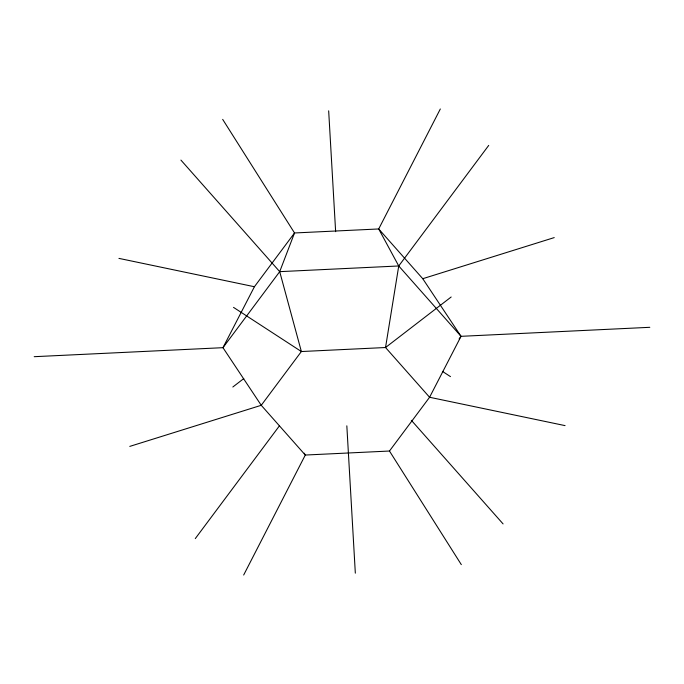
<?xml version="1.0" encoding="UTF-8"?>
<svg xmlns="http://www.w3.org/2000/svg" width="684" height="684" viewBox="0 0 684 684"><rect width="100%" height="100%" fill="white"/><g stroke="black" fill="none" stroke-linecap="round" stroke-linejoin="round"><path stroke-width="1.03" d="M488.718 145.401L398.738 265.973L385.537 347.523L429.586 397.267L565.069 425.619M34.2 356.689L222.967 347.677L279.705 271.651L294.53 232.97L222.676 119.367M440.325 108.978L378.705 228.96L398.738 265.973L461.033 336.323L649.8 327.311M243.675 575.022L305.295 455.04L304.294 453.193M254.414 286.733L222.967 347.677L261.245 405.296L305.295 455.04L389.47 451.03L429.586 397.267L461.033 336.323L422.755 278.704L378.705 228.96L294.53 232.97L254.414 286.733L118.93 258.381M195.282 538.599L279.517 425.722M459.126 338.879L461.033 336.323M232.834 387.007L243.769 378.585M451.166 296.993L385.537 347.523L301.37 351.533L233.518 307.381M422.755 278.704L554.228 237.604M129.772 446.396L261.245 405.296L301.37 351.533L279.705 271.651L180.918 160.09M279.705 271.651L398.738 265.973M442.445 371.386L450.482 376.619M411.349 420.318L503.082 523.91M389.47 451.03L461.324 564.633M328.671 110.834L335.639 231.662M346.831 425.833L355.329 573.166"/></g></svg>
